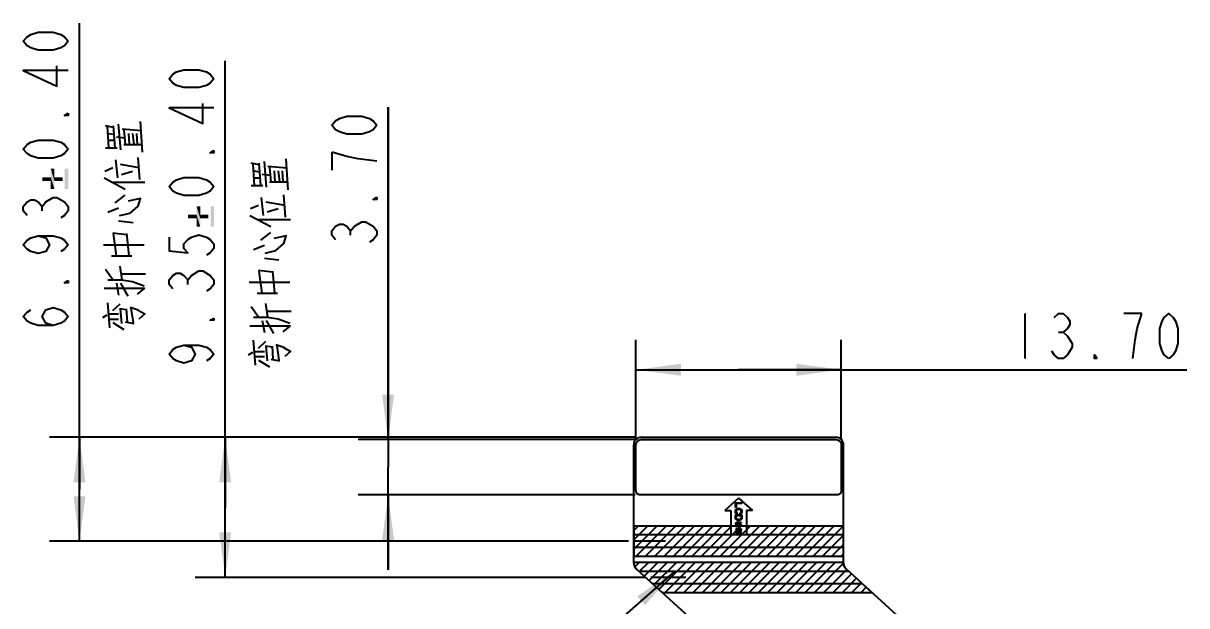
# Model space of a CAD drawing. Header units: millimetres. Extents: x 0 to 420, y 0 to 297.
# Drawn here: x 171.1 to 248.7, y 192.7 to 231.6 of the extents above; entities that cross this region are included whole.
import ezdxf

# ---------------------------------------------------------------- set-up
doc = ezdxf.new("R2010")
doc.units = ezdxf.units.MM
doc.header["$LTSCALE"] = 23.1
doc.layers.get('0').update_dxf_attribs({"linetype": 'CONTINUOUS'})
doc.layers.add('00_COSMETICS', color=7, linetype='CONTINUOUS')
doc.styles.get("Standard").update_dxf_attribs({"font": 'SIMPLEX.SHX', "width": 0.8})
doc.dimstyles.new('DIMSTYLE_5', dxfattribs={"dimtxt": 3, "dimasz": 3, "dimexe": 2, "dimexo": 0.35, "dimgap": 0.75, "dimtad": 1, "dimzin": 0, "dimdsep": 46, "dimtxsty": 'STANDARD', "dimblk": '_FILLED', "dimblk1": '_FILLED', "dimblk2": '_FILLED', "dimcen": 0.09, "dimadec": 3, "dimazin": 0, "dimtp": 0.2, "dimtm": 0.2, "dimtfac": 1, "dimtofl": 0, "dimtmove": 0, "dimatfit": 3, "dimldrblk": '_FILLED', "dimfxl": 1, "dimtolj": 1, "dimtzin": 0, "dimarcsym": 0})
doc.dimstyles.new('DIMSTYLE_6', dxfattribs={"dimtxt": 3, "dimasz": 3, "dimexe": 2, "dimexo": 0.35, "dimgap": 0.75, "dimtad": 1, "dimzin": 0, "dimdsep": 46, "dimtxsty": 'STANDARD', "dimblk": '_FILLED', "dimblk1": '_FILLED', "dimblk2": '_FILLED', "dimcen": 0.09, "dimadec": 3, "dimazin": 0, "dimtp": 0.1, "dimtm": 0.1, "dimtfac": 1, "dimtofl": 0, "dimtmove": 0, "dimatfit": 3, "dimldrblk": '_FILLED', "dimfxl": 1, "dimtolj": 1, "dimtzin": 0, "dimarcsym": 0})
doc.dimstyles.new('DIMSTYLE_8', dxfattribs={"dimtxt": 3, "dimasz": 3, "dimexe": 2, "dimexo": 0.35, "dimgap": 0.75, "dimtad": 1, "dimzin": 0, "dimdsep": 46, "dimtxsty": 'STANDARD', "dimblk": '_FILLED', "dimblk1": '_FILLED', "dimblk2": '_FILLED', "dimcen": 0.09, "dimadec": 3, "dimazin": 0, "dimtol": 1, "dimtp": 0.4, "dimtm": 0.4, "dimtfac": 1, "dimtofl": 0, "dimtmove": 0, "dimatfit": 3, "dimldrblk": '_FILLED', "dimfxl": 1, "dimtolj": 1, "dimtzin": 0, "dimarcsym": 0})
doc.dimstyles.get("Standard").update_dxf_attribs({"dimtxt": 3, "dimasz": 3, "dimexe": 2, "dimexo": 0.35, "dimtad": 1, "dimdec": 3, "dimzin": 0, "dimdsep": 46, "dimtxsty": 'STANDARD', "dimblk": '_FILLED', "dimblk1": '_FILLED', "dimblk2": '_FILLED', "dimcen": 0.09, "dimadec": 3, "dimazin": 0, "dimtol": 1, "dimtp": 0.001, "dimtm": 0.001, "dimtfac": 1, "dimtdec": 3, "dimtofl": 0, "dimtmove": 0, "dimatfit": 3, "dimldrblk": '_FILLED', "dimfxl": 1, "dimtolj": 1, "dimtzin": 0, "dimarcsym": 0})

# ---------------------------------------------------------------- blocks, each defined once
blk = doc.blocks.new('_FILLED')
at = {"color": 0, "linetype": 'BYBLOCK'}
blk.add_solid([(0, 0), (-1, 0.133), (-1, -0.133)], dxfattribs=at)
blk = doc.blocks.new('*D8')
at = {"color": 2}
for p, q in [((211.981, 203.763), (211.981, 210.425)), ((225.681, 203.763), (225.681, 210.425)), ((211.981, 208.425), (218.831, 208.425)), ((225.681, 208.425), (218.831, 208.425)), ((218.831, 208.425), (248.727, 208.425))]:
    blk.add_line(p, q, dxfattribs=at)
at = {"color": 2, "xscale": 3, "yscale": 3, "zscale": 3, "rotation": 180}
blk.add_blockref('_FILLED', (211.981, 208.425), dxfattribs=at)
at = {"color": 2, "xscale": 3, "yscale": 3, "zscale": 3}
blk.add_blockref('_FILLED', (225.681, 208.425), dxfattribs=at)
blk = doc.blocks.new('*D9')
at = {"color": 2}
for p, q in [((195.442, 203.763), (195.442, 225.953)), ((195.442, 225.953), (195.442, 201.913)), ((211.981, 203.763), (193.442, 203.763)), ((195.442, 195.063), (195.442, 201.913)), ((211.931, 200.063), (193.442, 200.063)), ((195.442, 200.063), (195.442, 195.063))]:
    blk.add_line(p, q, dxfattribs=at)
at = {"color": 2, "xscale": 3, "yscale": 3, "zscale": 3}
for p, rotation in [((195.442, 203.763), 270), ((195.442, 200.063), 90)]:
    blk.add_blockref('_FILLED', p, dxfattribs=dict(at, rotation=rotation))
blk = doc.blocks.new('*D17')
at = {"color": 2}
for p, q in [((174.85, 200.447), (174.85, 231.561)), ((211.981, 203.913), (172.85, 203.913)), ((174.85, 203.913), (174.85, 200.447)), ((174.85, 196.98), (174.85, 200.447)), ((211.481, 196.98), (172.85, 196.98))]:
    blk.add_line(p, q, dxfattribs=at)
at = {"color": 2, "xscale": 3, "yscale": 3, "zscale": 3}
for p, rotation in [((174.85, 203.913), 90), ((174.85, 196.98), 270)]:
    blk.add_blockref('_FILLED', p, dxfattribs=dict(at, rotation=rotation))
blk = doc.blocks.new('*D18')
at = {"color": 2}
for p, q in [((184.574, 199.238), (184.574, 229.06)), ((211.981, 203.913), (182.574, 203.913)), ((184.574, 203.913), (184.574, 199.238)), ((184.574, 194.563), (184.574, 199.238)), ((212.631, 194.563), (182.574, 194.563))]:
    blk.add_line(p, q, dxfattribs=at)
at = {"color": 2, "xscale": 3, "yscale": 3, "zscale": 3}
for p, rotation in [((184.574, 203.913), 90), ((184.574, 194.563), 270)]:
    blk.add_blockref('_FILLED', p, dxfattribs=dict(at, rotation=rotation))

msp = doc.modelspace()

# ---------------------------------------------------------------- linework, layer by layer
at = {"color": 2}
for p, q in [((177.1246, 224.6047), (176.5924, 224.719)), ((176.6891, 224.6619), (176.7859, 223.2333)), ((177.2214, 223.2333), (177.1246, 224.719)), ((177.6085, 223.119), (177.4633, 224.8333)), ((178.9633, 224.3762), (177.7052, 224.4904)), ((177.802, 224.4333), (177.8988, 223.4619)), ((179.0601, 222.9476), (178.9149, 225.0047)), ((176.7859, 224.2047), (177.1246, 224.1476)), ((176.7859, 223.7476), (177.1246, 223.7476)), ((177.3181, 223.9762), (177.8988, 223.919)), ((178.1891, 223.4619), (178.1407, 224.2047)), ((178.3827, 224.2047), (178.4794, 223.4619)), ((178.7214, 223.4619), (178.673, 224.2047)), ((176.5924, 223.2333), (177.3665, 223.2333)), ((177.802, 223.4619), (179.0601, 223.4619)), ((191.6923, 222.9533), (191.6923, 221.7532)), ((177.4149, 221.2333), (177.2698, 222.4333)), ((177.5601, 222.1476), (178.8182, 221.919)), ((178.8665, 221.119), (178.7698, 222.6047)), ((186.848, 222.1041), (186.3157, 222.2184)), ((186.4125, 222.1612), (186.5093, 220.7326)), ((186.9447, 220.7326), (186.848, 222.2184)), ((187.3318, 220.6184), (187.1867, 222.3326)), ((188.7835, 220.4469), (188.6383, 222.5041)), ((176.544, 221.6904), (177.0762, 221.919)), ((177.6569, 221.4619), (178.3827, 221.6904)), ((186.5093, 221.7041), (186.848, 221.6469)), ((186.5093, 221.2469), (186.848, 221.2469)), ((187.0415, 221.4755), (187.6222, 221.4183)), ((188.6867, 221.8755), (187.4286, 221.9898)), ((187.5254, 221.9326), (187.6222, 220.9612)), ((187.9125, 220.9612), (187.8641, 221.7041)), ((188.106, 221.7041), (188.2028, 220.9612)), ((188.4448, 220.9612), (188.3964, 221.7041)), ((176.4956, 221.2333), (177.8988, 220.4904)), ((177.0762, 220.9476), (179.2053, 220.9476)), ((186.3157, 220.7326), (187.0899, 220.7326)), ((187.5254, 220.9612), (188.7835, 220.9612)), ((177.2214, 219.5762), (177.8988, 220.0904)), ((187.1383, 218.7326), (186.9931, 219.9326)), ((188.5899, 218.6184), (188.4931, 220.1041)), ((172.3504, 219.0262), (172.3504, 219.3262)), ((176.7375, 218.9476), (177.4633, 219.2333)), ((186.2673, 219.1898), (186.7996, 219.4183)), ((187.2835, 219.6469), (188.5415, 219.4183)), ((187.3802, 218.9612), (188.106, 219.1898)), ((177.4633, 218.3762), (178.4311, 218.2619)), ((186.2189, 218.7326), (187.6222, 217.9898)), ((186.7996, 218.4469), (188.9286, 218.4469)), ((177.0762, 217.5762), (177.9956, 217.4619)), ((177.3181, 216.0333), (177.1246, 217.519)), ((177.9956, 217.519), (178.1407, 216.0333)), ((186.9447, 217.0755), (187.6222, 217.5898)), ((192.9423, 217.4033), (192.9423, 217.7033)), ((176.4472, 216.7761), (179.1569, 216.7761)), ((186.4609, 216.4469), (187.1867, 216.7326)), ((176.9794, 216.0333), (178.3343, 216.0333)), ((187.1867, 215.8755), (188.1544, 215.7612)), ((177.0762, 214.4333), (176.5924, 215.119)), ((177.7052, 214.4333), (177.5601, 215.3476)), ((186.7996, 215.0755), (187.7189, 214.9612)), ((177.6569, 214.8333), (179.2536, 214.8333)), ((182.0738, 214.1255), (182.0738, 214.4255)), ((186.1705, 214.2755), (188.8802, 214.2755)), ((187.0415, 213.5326), (186.848, 215.0183)), ((187.7189, 215.0183), (187.8641, 213.5326)), ((176.4956, 213.8619), (179.2053, 213.8619)), ((177.3181, 214.2047), (177.4633, 213.4047)), ((178.0923, 213.3476), (177.6085, 214.2047)), ((178.7214, 213.4619), (179.2053, 213.8619)), ((186.7028, 213.5326), (188.0577, 213.5326)), ((176.8827, 211.2333), (176.7375, 212.8905)), ((177.0762, 212.3762), (177.5601, 212.8333)), ((187.4286, 211.9326), (187.2835, 212.8469)), ((176.3988, 211.919), (176.6891, 212.0904)), ((176.8343, 212.1476), (177.4633, 212.1476)), ((177.9956, 212.4333), (177.5117, 212.4905)), ((177.5601, 212.4905), (177.6569, 211.519)), ((178.044, 211.6333), (177.9956, 212.4905)), ((178.2375, 212.6047), (178.7698, 212.4333)), ((178.2859, 212.5476), (178.4311, 211.5762)), ((186.7996, 211.9326), (186.3157, 212.6183)), ((187.3802, 212.3326), (188.977, 212.3326)), ((237.9268, 212.1749), (237.9268, 209.1748)), ((245.7268, 212.1749), (244.5268, 212.1749)), ((176.8343, 211.8047), (177.4633, 211.8047)), ((177.0762, 211.5762), (177.802, 211.119)), ((177.8988, 211.6333), (178.4794, 211.519)), ((186.2189, 211.3612), (188.9286, 211.3612)), ((187.0415, 211.7041), (187.1867, 210.9041)), ((187.8157, 210.8469), (187.3318, 211.7041)), ((188.4448, 210.9612), (188.9286, 211.3612)), ((186.606, 208.7327), (186.4609, 210.3898)), ((240.1768, 210.9249), (240.4768, 210.9249)), ((186.5576, 209.6469), (187.1867, 209.6469)), ((186.7996, 209.8755), (187.2835, 210.3326)), ((187.7189, 209.9326), (187.2351, 209.9898)), ((187.2835, 209.9898), (187.3802, 209.0183)), ((187.7673, 209.1326), (187.7189, 209.9898)), ((187.9609, 210.1041), (188.4931, 209.9326)), ((188.0093, 210.0469), (188.1544, 209.0755)), ((186.1222, 209.4184), (186.4125, 209.5898)), ((186.5576, 209.3041), (187.1867, 209.3041)), ((186.7996, 209.0755), (187.5254, 208.6183)), ((187.6222, 209.1326), (188.2028, 209.0183)), ((218.8314, 199.842), (217.9018, 199.0355)), ((218.6199, 199.2204), (218.6199, 199.5376)), ((218.6199, 199.5376), (219.0429, 199.5376)), ((218.8314, 199.842), (219.761, 199.0355)), ((219.0429, 199.5376), (219.0429, 199.4847)), ((217.9018, 199.0355), (218.3025, 199.0355)), ((218.3025, 199.0355), (218.3025, 197.4313)), ((218.6739, 199.2204), (218.6199, 199.2204)), ((218.6199, 199.0089), (218.6289, 199.0529)), ((218.6199, 198.9295), (218.6199, 199.0089)), ((218.6289, 198.8855), (218.6199, 198.9295)), ((218.6199, 198.5242), (218.6199, 198.7357)), ((218.6199, 198.7357), (219.0429, 198.7357)), ((218.6289, 199.0529), (218.6469, 199.0882)), ((218.6469, 198.8502), (218.6289, 198.8855)), ((218.6469, 199.0882), (218.6829, 199.1234)), ((218.6829, 198.815), (218.6469, 198.8502)), ((218.6739, 199.4847), (218.6739, 199.2204)), ((219.0429, 199.4847), (218.6739, 199.4847)), ((218.6829, 199.0441), (218.6739, 199.0089)), ((218.6739, 199.0089), (218.6739, 198.9295)), ((218.6739, 198.9295), (218.6829, 198.8943)), ((218.6829, 199.1234), (218.7189, 199.141)), ((218.7009, 199.0705), (218.6829, 199.0441)), ((218.6829, 198.8943), (218.7009, 198.8679)), ((218.7279, 198.8062), (218.6829, 198.815)), ((218.7279, 199.0882), (218.7009, 199.0705)), ((218.7009, 198.8679), (218.7279, 198.859)), ((218.7189, 199.141), (218.7639, 199.1499)), ((218.7639, 199.097), (218.7279, 199.0882)), ((218.7279, 198.859), (218.7279, 198.8062)), ((218.7639, 199.1499), (218.8989, 199.1499)), ((218.8989, 199.097), (218.7639, 199.097)), ((218.8989, 199.1499), (218.9439, 199.141)), ((218.9349, 199.0882), (218.8989, 199.097)), ((218.9619, 199.0705), (218.9349, 199.0882)), ((218.9349, 198.859), (218.9619, 198.8679)), ((218.9349, 198.8062), (218.9349, 198.859)), ((218.9799, 198.815), (218.9349, 198.8062)), ((218.9439, 199.141), (218.9799, 199.1234)), ((218.9799, 199.0441), (218.9619, 199.0705)), ((218.9619, 198.8679), (218.9799, 198.8943)), ((218.9799, 199.1234), (219.0159, 199.0882)), ((218.9889, 199.0089), (218.9799, 199.0441)), ((218.9799, 198.8943), (218.9889, 198.9295)), ((219.0159, 198.8502), (218.9799, 198.815)), ((218.9889, 198.9295), (218.9889, 199.0089)), ((219.0159, 199.0882), (219.0339, 199.0529)), ((219.0339, 198.8855), (219.0159, 198.8502)), ((219.0339, 199.0529), (219.0429, 199.0089)), ((219.0429, 198.9295), (219.0339, 198.8855)), ((219.0429, 199.0089), (219.0429, 198.9295)), ((219.0429, 198.7357), (219.0429, 198.5242)), ((219.3603, 199.0355), (219.3603, 197.4313)), ((219.761, 199.0355), (219.3603, 199.0355)), ((218.6289, 198.4801), (218.6199, 198.5242)), ((218.6469, 198.4449), (218.6289, 198.4801)), ((218.6333, 198.2254), (218.6401, 198.2321)), ((218.6468, 198.1985), (218.6333, 198.2254)), ((218.6401, 198.2321), (218.8213, 198.2321)), ((218.8415, 198.1985), (218.6468, 198.1985)), ((218.6468, 198.1851), (218.6535, 198.1918)), ((218.6669, 198.165), (218.6468, 198.1851)), ((218.6468, 198.165), (218.6468, 198.1717)), ((218.6468, 198.1717), (218.6535, 198.165)), ((218.6535, 198.1314), (218.6468, 198.165)), ((218.6468, 197.9635), (218.7072, 198.0307)), ((218.6602, 197.9568), (218.6468, 197.9635)), ((218.6829, 198.4096), (218.6469, 198.4449)), ((218.6535, 198.1918), (218.6602, 198.1918)), ((218.6535, 198.165), (218.6803, 198.118)), ((218.6669, 198.0844), (218.6535, 198.1314)), ((218.6602, 198.1918), (218.7072, 198.1582)), ((218.6736, 197.9434), (218.6602, 197.9568)), ((218.7072, 198.1314), (218.6669, 198.165)), ((218.7072, 198.0307), (218.6669, 198.0844)), ((218.6739, 198.5242), (218.6739, 198.6828)), ((218.6739, 198.6828), (218.9889, 198.6828)), ((218.6829, 198.4889), (218.6739, 198.5242)), ((218.6803, 198.118), (218.7005, 198.0844)), ((218.7009, 198.4625), (218.6829, 198.4889)), ((218.7189, 198.392), (218.6829, 198.4096)), ((218.7005, 197.9635), (218.6871, 197.93)), ((218.7005, 198.0844), (218.7341, 198.0575)), ((218.7139, 197.9904), (218.7005, 197.9635)), ((218.7279, 198.4449), (218.7009, 198.4625)), ((218.7072, 198.1582), (218.7475, 198.1381)), ((218.7743, 198.1045), (218.7072, 198.1314)), ((218.7341, 198.0172), (218.7139, 197.9904)), ((218.7639, 198.3832), (218.7189, 198.392)), ((218.7639, 198.436), (218.7279, 198.4449)), ((218.7341, 198.2925), (218.7341, 198.2992)), ((218.7341, 198.2992), (218.7945, 198.2657)), ((218.7811, 198.2522), (218.7341, 198.2925)), ((218.7341, 198.0575), (218.7676, 198.071)), ((218.7676, 197.9971), (218.7341, 198.0172)), ((218.7475, 198.1381), (218.8012, 198.1314)), ((218.7609, 198.0374), (218.7878, 198.0508)), ((218.7878, 198.024), (218.7609, 198.0374)), ((218.8989, 198.436), (218.7639, 198.436)), ((218.8989, 198.3832), (218.7639, 198.3832)), ((218.7676, 198.071), (218.8012, 198.0777)), ((218.8012, 197.9837), (218.7676, 197.9971)), ((218.8616, 198.0978), (218.7743, 198.1045)), ((218.8213, 198.2321), (218.7811, 198.2522)), ((218.7878, 198.165), (218.8012, 198.1717)), ((218.7878, 198.1582), (218.7878, 198.165)), ((218.7945, 198.1448), (218.7878, 198.1582)), ((218.7878, 198.0508), (218.8348, 198.071)), ((218.8146, 198.0172), (218.7878, 198.024)), ((218.7945, 198.2657), (218.8482, 198.2455)), ((218.8079, 198.1381), (218.7945, 198.1448)), ((218.8012, 198.1717), (218.8213, 198.1784)), ((218.8012, 198.1314), (218.9825, 198.1314)), ((218.8012, 198.0777), (218.8616, 198.0844)), ((218.8549, 197.9702), (218.8012, 197.9837)), ((218.8348, 198.1515), (218.8079, 198.1381)), ((218.8616, 198.0105), (218.8146, 198.0172)), ((218.8213, 198.1784), (218.8415, 198.1985)), ((218.8482, 198.1717), (218.8348, 198.1515)), ((218.8348, 198.071), (218.8616, 198.071)), ((218.8482, 198.2455), (218.9019, 198.2321)), ((218.8549, 198.1985), (218.8482, 198.1717)), ((218.9019, 198.1985), (218.8549, 198.1985)), ((218.8683, 197.9568), (218.8549, 197.9702)), ((218.8616, 198.0844), (218.8616, 198.0978)), ((218.8616, 198.071), (218.8616, 198.0105)), ((218.9019, 197.9837), (218.8683, 197.9568)), ((218.8818, 198.0978), (218.8818, 198.0038)), ((218.9489, 198.0978), (218.8818, 198.0978)), ((218.8818, 198.0038), (218.9019, 197.9904)), ((218.9349, 198.4449), (218.8989, 198.436)), ((218.9439, 198.392), (218.8989, 198.3832)), ((218.9019, 198.2925), (218.9153, 198.2992)), ((218.9019, 198.2321), (218.9019, 198.2925)), ((218.9019, 198.1381), (218.9019, 198.1985)), ((218.9086, 198.1381), (218.9019, 198.1381)), ((218.9019, 197.9904), (218.9019, 197.9837)), ((218.9355, 198.1582), (218.9086, 198.1381)), ((218.9153, 198.2992), (218.9153, 198.2321)), ((218.9153, 198.2321), (219.0161, 198.2321)), ((218.9153, 198.1985), (218.9153, 198.1784)), ((218.9758, 198.1985), (218.9153, 198.1985)), ((218.9153, 198.1784), (218.9355, 198.165)), ((218.9619, 198.4625), (218.9349, 198.4449)), ((218.9355, 198.165), (218.9355, 198.1582)), ((218.9799, 198.4096), (218.9439, 198.392)), ((218.9691, 197.9501), (218.9489, 198.0978)), ((218.9799, 198.4889), (218.9619, 198.4625)), ((218.9825, 198.1314), (218.9623, 198.0978)), ((218.9623, 198.0978), (219.0026, 197.977)), ((218.9758, 197.9501), (218.9691, 197.9501)), ((218.9959, 198.1851), (218.9758, 198.1985)), ((219.0026, 197.9702), (218.9758, 197.9501)), ((218.9889, 198.5242), (218.9799, 198.4889)), ((219.0159, 198.4449), (218.9799, 198.4096)), ((218.9889, 198.6828), (218.9889, 198.5242)), ((219.0161, 198.2321), (218.9959, 198.1851)), ((219.0026, 197.977), (219.0026, 197.9702)), ((219.0339, 198.4801), (219.0159, 198.4449)), ((219.0429, 198.5242), (219.0339, 198.4801)), ((218.3025, 197.4313), (219.3603, 197.4313)), ((218.6401, 197.8158), (218.6468, 197.8225)), ((218.6401, 197.8158), (218.6803, 197.7621)), ((218.6401, 197.5607), (218.6401, 197.5741)), ((218.6401, 197.5741), (218.6535, 197.5741)), ((218.6535, 197.5338), (218.6401, 197.5607)), ((218.6468, 197.8225), (218.8616, 197.8225)), ((218.6468, 197.7822), (218.6535, 197.789)), ((218.6803, 197.7352), (218.6468, 197.7822)), ((218.6535, 197.789), (218.8683, 197.789)), ((218.6535, 197.648), (218.6602, 197.6547)), ((218.6535, 197.6412), (218.6535, 197.648)), ((218.6736, 197.6278), (218.6535, 197.6412)), ((218.6535, 197.5741), (218.6602, 197.5808)), ((218.6602, 197.5271), (218.6535, 197.5338)), ((218.6602, 197.6547), (218.7005, 197.6681)), ((218.6602, 197.5808), (218.6736, 197.601)), ((218.6736, 197.5204), (218.6602, 197.5271)), ((218.6803, 197.93), (218.6736, 197.9434)), ((218.6938, 197.6278), (218.6736, 197.6278)), ((218.6736, 197.601), (218.6803, 197.6077)), ((218.9691, 197.5204), (218.6736, 197.5204)), ((218.6871, 197.93), (218.6803, 197.93)), ((218.6803, 197.7621), (218.7072, 197.742)), ((218.7005, 197.7151), (218.6803, 197.7352)), ((218.6803, 197.6077), (218.6803, 197.554)), ((218.6803, 197.554), (219.0093, 197.554)), ((218.7072, 197.6345), (218.6938, 197.6278)), ((218.7273, 197.7017), (218.7005, 197.7151)), ((218.7005, 197.6681), (218.7139, 197.6815)), ((218.7072, 197.742), (218.7408, 197.7218)), ((218.7139, 197.6412), (218.7072, 197.6345)), ((218.7139, 197.6815), (218.7273, 197.7017)), ((218.7408, 197.695), (218.7139, 197.6412)), ((218.7341, 197.7554), (218.7408, 197.7621)), ((218.7475, 197.7352), (218.7341, 197.7554)), ((218.7408, 197.5808), (218.7341, 197.6077)), ((218.7341, 197.6077), (218.9623, 197.6077)), ((218.7408, 197.7621), (218.9959, 197.7621)), ((218.7408, 197.7218), (218.7878, 197.7151)), ((218.7811, 197.6882), (218.7408, 197.695)), ((218.9221, 197.5808), (218.7408, 197.5808)), ((218.9556, 197.7352), (218.7475, 197.7352)), ((218.7609, 197.6345), (218.7475, 197.6614)), ((218.7475, 197.6614), (218.9556, 197.6614)), ((218.9556, 197.6345), (218.7609, 197.6345)), ((218.8952, 197.6882), (218.7811, 197.6882)), ((218.7878, 197.7151), (218.9355, 197.7151)), ((218.8079, 197.8628), (218.8146, 197.8695)), ((218.8616, 197.8225), (218.8079, 197.8628)), ((218.8146, 197.8695), (218.8683, 197.8427)), ((218.8683, 197.8427), (218.9288, 197.8225)), ((218.8818, 197.7822), (218.8683, 197.789)), ((218.8885, 197.7822), (218.8818, 197.7822)), ((218.9019, 197.8024), (218.8885, 197.7822)), ((218.9086, 197.6748), (218.8952, 197.6882)), ((218.9758, 197.7688), (218.9019, 197.8024)), ((218.9153, 197.6748), (218.9086, 197.6748)), ((218.9355, 197.7151), (218.9153, 197.6748)), ((218.9355, 197.5741), (218.9221, 197.5808)), ((218.9288, 197.8225), (218.9825, 197.8024)), ((218.9422, 197.5741), (218.9355, 197.5741)), ((218.9623, 197.6077), (218.9422, 197.5741)), ((218.9556, 197.6614), (218.9556, 197.7352)), ((218.9623, 197.6278), (218.9556, 197.6345)), ((218.9691, 197.6278), (218.9623, 197.6278)), ((218.9892, 197.6614), (218.9691, 197.6278)), ((218.9825, 197.5137), (218.9691, 197.5204)), ((218.9892, 197.7621), (218.9758, 197.7688)), ((218.9892, 197.7621), (218.9758, 197.7352)), ((218.9758, 197.7352), (218.9758, 197.6681)), ((218.9758, 197.6681), (218.9959, 197.6614)), ((218.9825, 197.8024), (219.0228, 197.7957)), ((218.9892, 197.5137), (218.9825, 197.5137)), ((218.9959, 197.6614), (218.9892, 197.6614)), ((219.0093, 197.554), (218.9892, 197.5137)), ((219.0228, 197.7957), (218.9959, 197.7621)), ((213.9465, 196.9802), (211.8314, 196.9802)), ((215.3027, 194.5628), (212.9815, 194.5628))]:
    msp.add_line(p, q, dxfattribs=at)
at = {"color": 7}
for p, q in [((211.8314, 195.5098), (211.8314, 203.4129)), ((212.3314, 203.9129), (225.3314, 203.9129)), ((225.8314, 195.5098), (225.8314, 203.4129)), ((211.9947, 195.1401), (217.6681, 189.9735)), ((225.9947, 195.1401), (231.6681, 189.9735))]:
    msp.add_line(p, q, dxfattribs=at)
at = {"color": 9}
for p, q in [((225.8314, 197.4009), (211.8314, 197.4009)), ((225.8314, 196.5595), (211.8314, 196.5595)), ((212.1668, 194.9835), (226.1668, 194.9835)), ((213.0907, 194.1421), (227.0907, 194.1421))]:
    msp.add_line(p, q, dxfattribs=at)
at = {"color": 2}
for points in [[(174.1004, 230.3608), (173.8504, 230.0608), (173.6004, 229.9108), (173.1004, 229.7608), (172.1004, 229.7608), (171.6004, 229.9108), (171.3504, 230.0608), (171.1004, 230.3608), (171.3504, 230.6608), (171.6004, 230.8108), (172.1004, 230.9608), (173.1004, 230.9608), (173.6004, 230.8108), (173.8504, 230.6608), (174.1004, 230.3608)], [(174.1004, 228.4108), (171.1004, 228.4108), (173.3504, 227.3608), (173.3504, 228.7108)], [(183.8238, 227.8601), (183.5738, 227.5601), (183.3238, 227.4101), (182.8238, 227.2601), (181.8238, 227.2601), (181.3238, 227.4101), (181.0738, 227.5601), (180.8238, 227.8601), (181.0738, 228.1601), (181.3238, 228.3101), (181.8238, 228.4601), (182.8238, 228.4601), (183.3238, 228.3101), (183.5738, 228.1601), (183.8238, 227.8601)], [(183.8238, 225.9101), (180.8238, 225.9101), (183.0738, 224.8601), (183.0738, 226.2101)], [(174.1004, 225.5608), (174.1004, 225.4108), (173.8504, 225.4108), (174.1004, 225.5608)], [(194.6923, 224.7533), (194.4423, 224.4532), (194.1923, 224.3032), (193.6923, 224.1532), (192.6923, 224.1532), (192.1923, 224.3032), (191.9423, 224.4532), (191.6923, 224.7533), (191.9423, 225.0533), (192.1923, 225.2032), (192.6923, 225.3532), (193.6923, 225.3532), (194.1923, 225.2032), (194.4423, 225.0533), (194.6923, 224.7533)], [(174.1004, 223.1608), (173.8504, 222.8608), (173.6004, 222.7108), (173.1004, 222.5608), (172.1004, 222.5608), (171.6004, 222.7108), (171.3504, 222.8608), (171.1004, 223.1608), (171.3504, 223.4608), (171.6004, 223.6108), (172.1004, 223.7608), (173.1004, 223.7608), (173.6004, 223.6108), (173.8504, 223.4608), (174.1004, 223.1608)], [(183.8238, 223.0601), (183.8238, 222.9101), (183.5738, 222.9101), (183.8238, 223.0601)], [(194.6923, 222.3532), (193.4423, 222.5032), (192.6923, 222.6533), (191.6923, 222.9533)], [(183.8238, 220.6601), (183.5738, 220.3601), (183.3238, 220.2101), (182.8238, 220.0601), (181.8238, 220.0601), (181.3238, 220.2101), (181.0738, 220.3601), (180.8238, 220.6601), (181.0738, 220.9601), (181.3238, 221.1101), (181.8238, 221.2601), (182.8238, 221.2601), (183.3238, 221.1101), (183.5738, 220.9601), (183.8238, 220.6601)], [(171.3504, 218.7262), (171.1004, 219.0262), (171.1004, 219.3262), (171.3504, 219.6262), (171.6004, 219.7762), (171.8504, 219.7762), (172.1004, 219.6262), (172.3504, 219.3262), (172.6004, 219.6262)], [(172.6004, 219.6262), (173.1004, 219.9261), (173.3504, 219.9261)], [(173.3504, 219.9261), (173.8504, 219.6262), (174.1004, 219.3262), (174.1004, 219.0262), (173.8504, 218.7262), (173.6004, 218.5762)], [(177.5117, 218.719), (178.2375, 218.8905), (178.7698, 219.3476), (178.9149, 219.8619), (178.0923, 219.6904)], [(194.6923, 219.9532), (194.6923, 219.8033), (194.4423, 219.8033), (194.6923, 219.9532)], [(191.9423, 217.1032), (191.6923, 217.4033), (191.6923, 217.7033), (191.9423, 218.0032), (192.1923, 218.1532), (192.4423, 218.1532), (192.6923, 218.0032), (192.9423, 217.7033), (193.1923, 218.0032)], [(193.1923, 218.0032), (193.6923, 218.3032), (193.9423, 218.3032)], [(193.9423, 218.3032), (194.4423, 218.0032), (194.6923, 217.7033), (194.6923, 217.4033), (194.4423, 217.1032), (194.1923, 216.9532)], [(172.1004, 217.3762), (172.6004, 217.2262), (172.8504, 216.7761), (172.6004, 216.3262), (172.1004, 216.1762), (171.6004, 216.3262), (171.3504, 216.4762), (171.1004, 216.7761), (171.3504, 217.0762), (171.6004, 217.2262), (172.1004, 217.3762), (173.1004, 217.3762), (173.6004, 217.2262), (173.8504, 217.0762), (174.1004, 216.7761), (173.8504, 216.4762), (173.6004, 216.3262)], [(180.8238, 217.2755), (180.8238, 216.3755), (182.0738, 216.2255), (181.8238, 216.5255), (181.8238, 216.8255), (182.0738, 217.1255), (182.3238, 217.2755), (182.8238, 217.4255), (183.3238, 217.2755), (183.5738, 217.1255), (183.8238, 216.8255), (183.8238, 216.5255), (183.5738, 216.2255), (183.3238, 216.0755)], [(187.2351, 216.2184), (187.9609, 216.3898), (188.4931, 216.8469), (188.6383, 217.3612), (187.8157, 217.1898)], [(181.0738, 213.8255), (180.8238, 214.1255), (180.8238, 214.4255), (181.0738, 214.7255), (181.3238, 214.8755), (181.5738, 214.8755), (181.8238, 214.7255), (182.0738, 214.4255), (182.3238, 214.7255), (182.8238, 215.0255)], [(182.8238, 215.0255), (183.0738, 215.0255), (183.3238, 214.8755), (183.5738, 214.7255), (183.8238, 214.4255), (183.8238, 214.1255), (183.5738, 213.8255), (183.3238, 213.6755)], [(174.1004, 214.3762), (174.1004, 214.2262), (173.8504, 214.2262), (174.1004, 214.3762)], [(176.7375, 214.4333), (177.6569, 214.4333), (178.3827, 214.319), (179.1569, 214.0333)], [(173.1004, 211.3762), (172.6004, 211.5261), (172.3504, 211.9762), (172.6004, 212.4262), (173.1004, 212.5761), (173.6004, 212.4262), (173.8504, 212.2762), (174.1004, 211.9762), (173.8504, 211.6762), (173.6004, 211.5261), (173.1004, 211.3762), (172.1004, 211.3762), (171.6004, 211.5261), (171.3504, 211.6762), (171.1004, 211.9762), (171.3504, 212.2762), (171.6004, 212.4262)], [(178.7214, 212.4333), (179.2053, 212.1476), (178.8182, 211.8047)], [(186.4609, 211.9326), (187.3802, 211.9326), (188.106, 211.8184), (188.8802, 211.5326)], [(239.8768, 211.9248), (240.1768, 212.1749), (240.4768, 212.1749), (240.7768, 211.9248), (240.9268, 211.6749), (240.9268, 211.4249), (240.7768, 211.1748), (240.4768, 210.9249), (240.7768, 210.6748), (241.0768, 210.1749)], [(245.1268, 209.1748), (245.2768, 210.4249), (245.4268, 211.1748), (245.7268, 212.1749)], [(247.5268, 209.1748), (247.2268, 209.4249), (247.0768, 209.6749), (246.9268, 210.1749), (246.9268, 211.1748), (247.0768, 211.6749), (247.2268, 211.9248), (247.5268, 212.1749), (247.8268, 211.9248), (247.9768, 211.6749), (248.1268, 211.1748), (248.1268, 210.1749), (247.9768, 209.6749), (247.8268, 209.4249), (247.5268, 209.1748)], [(183.8238, 211.8755), (183.8238, 211.7255), (183.5738, 211.7255), (183.8238, 211.8755)], [(181.8238, 210.0755), (182.3238, 209.9255), (182.5738, 209.4755), (182.3238, 209.0255), (181.8238, 208.8755), (181.3238, 209.0255), (181.0738, 209.1755), (180.8238, 209.4755), (181.0738, 209.7755), (181.3238, 209.9255), (181.8238, 210.0755), (182.8238, 210.0755), (183.3238, 209.9255), (183.5738, 209.7755), (183.8238, 209.4755), (183.5738, 209.1755), (183.3238, 209.0255)], [(188.4448, 209.9326), (188.9286, 209.6469), (188.5415, 209.3041)], [(240.7768, 209.4249), (240.4768, 209.1748), (240.1768, 209.1748), (239.8768, 209.4249), (239.7268, 209.6749)], [(241.0768, 210.1749), (241.0768, 209.9248), (240.7768, 209.4249)], [(242.7268, 209.1748), (242.5768, 209.1748), (242.5768, 209.4249), (242.7268, 209.1748)]]:
    msp.add_lwpolyline(points, dxfattribs=at)
at = {"color": 7}
for centre, start, end in [((212.3314, 203.4129), 90, 180), ((225.3314, 203.4129), 0, 90), ((212.3314, 195.5098), 180, 227.675903), ((226.3314, 195.5098), 180, 227.675903)]:
    msp.add_arc(centre, 0.5, start, end, dxfattribs=at)
at = {"color": 2}
for points in [[(172.3683, 221.2805), (172.9354, 221.0353), (172.3683, 221.0353)], [(172.9354, 221.0353), (172.3683, 221.2805), (172.9354, 221.2805)], [(172.9354, 221.2805), (172.9354, 221.8477), (173.1807, 220.4835)], [(173.1807, 221.0353), (173.1807, 220.4835), (172.9354, 221.8477)], [(173.1807, 221.2805), (173.1807, 221.0353), (172.9354, 221.8477)], [(173.1807, 221.2805), (172.9354, 221.8477), (173.1807, 221.8477)], [(172.9354, 221.0353), (172.9354, 221.2805), (173.1807, 220.4835)], [(173.1807, 221.2805), (173.7325, 221.0353), (173.1807, 221.0353)], [(173.7325, 221.0353), (173.1807, 221.2805), (173.7325, 221.2805)], [(173.8705, 221.8477), (174.1004, 220.4835), (173.8705, 220.4835)], [(174.1004, 220.4835), (173.8705, 221.8477), (174.1004, 221.8477)], [(172.9354, 221.0353), (173.1807, 220.4835), (172.9354, 220.4835)], [(182.6588, 218.7799), (182.6588, 219.347), (182.9041, 217.9828)], [(182.9041, 218.5346), (182.9041, 217.9828), (182.6588, 219.347)], [(182.9041, 218.7799), (182.9041, 218.5346), (182.6588, 219.347)], [(182.9041, 218.7799), (182.6588, 219.347), (182.9041, 219.347)], [(183.5939, 219.347), (183.8238, 217.9828), (183.5939, 217.9828)], [(183.8238, 217.9828), (183.5939, 219.347), (183.8238, 219.347)], [(182.0917, 218.7799), (182.6588, 218.5346), (182.0917, 218.5346)], [(182.6588, 218.5346), (182.0917, 218.7799), (182.6588, 218.7799)], [(182.6588, 218.5346), (182.6588, 218.7799), (182.9041, 217.9828)], [(182.6588, 218.5346), (182.9041, 217.9828), (182.6588, 217.9828)], [(182.9041, 218.7799), (183.4559, 218.5346), (182.9041, 218.5346)], [(183.4559, 218.5346), (182.9041, 218.7799), (183.4559, 218.7799)]]:
    msp.add_solid(points, dxfattribs=at)
at = {"layer": '00_COSMETICS', "color": 6}
for p, q in [((211.9814, 200.3629), (211.9814, 203.4129)), ((212.3314, 203.7629), (225.3314, 203.7629)), ((225.6814, 203.4129), (225.6814, 200.3629)), ((225.3814, 200.0629), (212.2814, 200.0629))]:
    msp.add_line(p, q, dxfattribs=at)
at = {"layer": '00_COSMETICS', "color": 2}
for p, q in [((211.8314, 197.6884), (212.1232, 197.9802)), ((211.8314, 197.0662), (212.7454, 197.9802)), ((211.8314, 196.4439), (213.3677, 197.9802)), ((211.9899, 195.9802), (213.9899, 197.9802)), ((212.6122, 195.9802), (214.6122, 197.9802)), ((213.2345, 195.9802), (215.2345, 197.9802)), ((213.8567, 195.9802), (215.8567, 197.9802)), ((214.479, 195.9802), (216.479, 197.9802)), ((215.1012, 195.9802), (217.1012, 197.9802)), ((215.7235, 195.9802), (217.7235, 197.9802)), ((216.3457, 195.9802), (218.3457, 197.9802)), ((216.968, 195.9802), (218.968, 197.9802)), ((217.5902, 195.9802), (219.5902, 197.9802)), ((218.2125, 195.9802), (220.2125, 197.9802)), ((218.8347, 195.9802), (220.8347, 197.9802)), ((219.457, 195.9802), (221.457, 197.9802)), ((220.0792, 195.9802), (222.0792, 197.9802)), ((220.7015, 195.9802), (222.7015, 197.9802)), ((221.3238, 195.9802), (223.3238, 197.9802)), ((221.946, 195.9802), (223.946, 197.9802)), ((222.5683, 195.9802), (224.5683, 197.9802)), ((223.1905, 195.9802), (225.1905, 197.9802)), ((223.8128, 195.9802), (225.8128, 197.9802)), ((224.435, 195.9802), (225.8314, 197.3766)), ((225.0573, 195.9802), (225.8314, 196.7543)), ((225.6795, 195.9802), (225.8314, 196.1321)), ((211.8962, 195.2642), (212.1948, 195.5628)), ((212.2039, 194.9497), (212.8171, 195.5628)), ((212.5296, 194.6531), (213.4393, 195.5628)), ((212.8552, 194.3565), (214.0616, 195.5628)), ((213.1809, 194.0599), (214.6838, 195.5628)), ((213.5066, 193.7633), (215.3061, 195.5628)), ((213.9283, 193.5628), (215.9283, 195.5628)), ((214.5506, 193.5628), (216.5506, 195.5628)), ((215.1728, 193.5628), (217.1728, 195.5628)), ((215.7951, 193.5628), (217.7951, 195.5628)), ((216.4173, 193.5628), (218.4173, 195.5628)), ((217.0396, 193.5628), (219.0396, 195.5628)), ((217.6618, 193.5628), (219.6618, 195.5628)), ((218.2841, 193.5628), (220.2841, 195.5628)), ((218.9064, 193.5628), (220.9064, 195.5628)), ((219.5286, 193.5628), (221.5286, 195.5628)), ((220.1509, 193.5628), (222.1509, 195.5628)), ((220.7731, 193.5628), (222.7731, 195.5628)), ((221.3954, 193.5628), (223.3954, 195.5628)), ((222.0176, 193.5628), (224.0176, 195.5628)), ((222.6399, 193.5628), (224.6399, 195.5628)), ((223.2621, 193.5628), (225.2621, 195.5628)), ((223.8844, 193.5628), (225.8314, 195.5098)), ((224.5066, 193.5628), (226.0415, 195.0976)), ((225.1289, 193.5628), (226.3671, 194.801)), ((225.7512, 193.5628), (226.6928, 194.5044)), ((226.3734, 193.5628), (227.0185, 194.2078)), ((226.9957, 193.5628), (227.3441, 193.9113)), ((227.6179, 193.5628), (227.6698, 193.6147))]:
    msp.add_line(p, q, dxfattribs=at)
at = {"layer": '00_COSMETICS', "color": 7}
for p, q in [((211.8314, 197.9802), (211.8314, 195.9802)), ((225.8314, 197.9802), (211.8314, 197.9802)), ((225.8314, 195.9802), (225.8314, 197.9802)), ((211.8314, 195.9802), (225.8314, 195.9802)), ((211.8314, 195.5628), (211.8314, 195.5098)), ((225.8314, 195.5628), (211.8314, 195.5628)), ((211.9947, 195.1401), (213.7268, 193.5628)), ((225.8314, 195.5098), (225.8314, 195.5628)), ((227.7268, 193.5628), (225.9947, 195.1401)), ((213.7268, 193.5628), (227.7268, 193.5628))]:
    msp.add_line(p, q, dxfattribs=at)
at = {"layer": '00_COSMETICS', "color": 6}
for points in [[(211.9814, 203.4129), (211.9855, 203.4632), (211.9951, 203.5098), (212.0105, 203.5528), (212.0308, 203.5922), (212.0553, 203.6281), (212.0839, 203.6604), (212.1162, 203.689), (212.1521, 203.7135), (212.1915, 203.7338), (212.2345, 203.7492), (212.2811, 203.7588), (212.3314, 203.7629)], [(225.3314, 203.7629), (225.3817, 203.7588), (225.4283, 203.7492), (225.4713, 203.7338), (225.5107, 203.7135), (225.5466, 203.689), (225.5789, 203.6604), (225.6075, 203.6281), (225.632, 203.5922), (225.6523, 203.5528), (225.6677, 203.5098), (225.6773, 203.4632), (225.6814, 203.4129)], [(212.2814, 200.0629), (212.2383, 200.0664), (212.1983, 200.0746), (212.1615, 200.0878), (212.1277, 200.1052), (212.0969, 200.1263), (212.0693, 200.1508), (212.0448, 200.1784), (212.0238, 200.2092), (212.0063, 200.243), (211.9931, 200.2798), (211.9849, 200.3198), (211.9814, 200.3629)], [(225.6814, 200.3629), (225.6779, 200.3198), (225.6697, 200.2798), (225.6565, 200.243), (225.6391, 200.2092), (225.618, 200.1784), (225.5935, 200.1508), (225.5659, 200.1263), (225.5351, 200.1052), (225.5013, 200.0878), (225.4645, 200.0746), (225.4245, 200.0664), (225.3814, 200.0629)]]:
    msp.add_lwpolyline(points, dxfattribs=at)
at = {"layer": '00_COSMETICS', "color": 7}
for points in [[(211.8314, 195.5098), (211.8314, 195.5055), (211.8315, 195.5011), (211.8316, 195.4968), (211.8317, 195.4925), (211.8319, 195.4882), (211.8321, 195.4838), (211.8324, 195.4795), (211.8326, 195.4753), (211.8329, 195.471), (211.8333, 195.4667), (211.8337, 195.4624), (211.8341, 195.4582)], [(211.8341, 195.4582), (211.8347, 195.4524), (211.8354, 195.4466), (211.8362, 195.4409), (211.837, 195.4351), (211.8379, 195.4294), (211.8389, 195.4237), (211.8399, 195.4179), (211.841, 195.4122), (211.8422, 195.4066), (211.8434, 195.401), (211.8447, 195.3954), (211.846, 195.3898), (211.8474, 195.3842), (211.8489, 195.3787), (211.8505, 195.3732), (211.8521, 195.3676), (211.8537, 195.3621), (211.8555, 195.3566)], [(211.8555, 195.3566), (211.8573, 195.3511), (211.8591, 195.3456), (211.8611, 195.3401), (211.8631, 195.3347), (211.8652, 195.3292), (211.8673, 195.3238), (211.8695, 195.3184), (211.8717, 195.3131), (211.8741, 195.3077), (211.8764, 195.3025), (211.8788, 195.2973), (211.8813, 195.2921), (211.8838, 195.287), (211.8864, 195.2818), (211.8891, 195.2767), (211.8918, 195.2717), (211.8945, 195.2666), (211.8974, 195.2616)], [(211.8974, 195.2616), (211.9003, 195.2566), (211.9033, 195.2516), (211.9063, 195.2466), (211.9094, 195.2417), (211.9125, 195.2368), (211.9157, 195.232), (211.919, 195.2271), (211.9223, 195.2224), (211.9257, 195.2176), (211.9294, 195.2125), (211.9333, 195.2074), (211.9372, 195.2023), (211.9411, 195.1973), (211.9452, 195.1923), (211.9493, 195.1874), (211.9534, 195.1825), (211.9577, 195.1777)], [(211.9577, 195.1777), (211.9606, 195.1745), (211.9635, 195.1712), (211.9665, 195.168), (211.9695, 195.1648), (211.9726, 195.1617), (211.9756, 195.1585), (211.9787, 195.1554), (211.9819, 195.1523), (211.9851, 195.1492), (211.9883, 195.1462), (211.9915, 195.1432), (211.9947, 195.1401)], [(225.8342, 195.4571), (225.8338, 195.4614), (225.8334, 195.4658), (225.833, 195.4702), (225.8327, 195.4745), (225.8324, 195.4789), (225.8321, 195.4833), (225.8319, 195.4877), (225.8317, 195.4921), (225.8316, 195.4965), (225.8315, 195.5009), (225.8314, 195.5054), (225.8314, 195.5098)], [(225.8422, 195.4066), (225.8413, 195.4107), (225.8405, 195.4149), (225.8397, 195.4191), (225.839, 195.4233), (225.8382, 195.4275), (225.8375, 195.4317), (225.8369, 195.4359), (225.8363, 195.4401), (225.8357, 195.4444), (225.8352, 195.4486), (225.8347, 195.4528), (225.8342, 195.4571)], [(225.8557, 195.356), (225.8543, 195.3602), (225.853, 195.3643), (225.8518, 195.3685), (225.8506, 195.3727), (225.8494, 195.3769), (225.8483, 195.3811), (225.8472, 195.3853), (225.8461, 195.3896), (225.8451, 195.3938), (225.8441, 195.398), (225.8431, 195.4023), (225.8422, 195.4066)], [(225.8741, 195.3077), (225.8723, 195.3117), (225.8706, 195.3156), (225.869, 195.3196), (225.8674, 195.3236), (225.8658, 195.3276), (225.8642, 195.3316), (225.8627, 195.3357), (225.8612, 195.3397), (225.8598, 195.3438), (225.8584, 195.3478), (225.857, 195.3519), (225.8557, 195.356)], [(225.8977, 195.261), (225.8955, 195.2648), (225.8934, 195.2687), (225.8913, 195.2725), (225.8893, 195.2763), (225.8873, 195.2802), (225.8853, 195.2841), (225.8833, 195.288), (225.8814, 195.2919), (225.8795, 195.2958), (225.8777, 195.2998), (225.8758, 195.3038), (225.8741, 195.3077)], [(225.9257, 195.2176), (225.9232, 195.2211), (225.9207, 195.2247), (225.9183, 195.2282), (225.9159, 195.2318), (225.9135, 195.2354), (225.9111, 195.239), (225.9088, 195.2426), (225.9065, 195.2462), (225.9043, 195.2499), (225.902, 195.2536), (225.8999, 195.2573), (225.8977, 195.261)], [(225.9584, 195.1769), (225.9555, 195.1802), (225.9526, 195.1835), (225.9498, 195.1868), (225.947, 195.1901), (225.9442, 195.1935), (225.9415, 195.1969), (225.9388, 195.2003), (225.9361, 195.2037), (225.9334, 195.2071), (225.9308, 195.2106), (225.9282, 195.2141), (225.9257, 195.2176)], [(225.9947, 195.1401), (225.9916, 195.1431), (225.9884, 195.1461), (225.9852, 195.149), (225.9821, 195.1521), (225.9791, 195.1551), (225.976, 195.1581), (225.973, 195.1612), (225.97, 195.1643), (225.9671, 195.1674), (225.9641, 195.1706), (225.9612, 195.1737), (225.9584, 195.1769)]]:
    msp.add_lwpolyline(points, dxfattribs=at)

# ---------------------------------------------------------------- dimensions: what is measured, and where the dimension line sits
at = {"color": 2}
for base, p2, picture, middle in [((174.8504, 196.9802), (211.8314, 196.9802), '*D17', (174.8504, 210.7762)), ((184.5738, 194.5628), (212.9815, 194.5628), '*D18', (184.5738, 208.2755))]:
    dim = msp.add_linear_dim(base=base, p1=(212.3314, 203.9129), p2=p2, angle=270, text='<>\\P弯折中心位置', dimstyle='DIMSTYLE_8', dxfattribs=at)
    dim.commit()
    dim.dimension.update_dxf_attribs({"geometry": picture, "text_midpoint": middle, "dimtype": 160})
dim = msp.add_linear_dim(base=(195.4423, 203.7629), p1=(212.2814, 200.0629), p2=(212.3314, 203.7629), angle=90, dimstyle='DIMSTYLE_6', dxfattribs=at)
dim.commit()
dim.dimension.update_dxf_attribs({"geometry": '*D9', "text_midpoint": (195.4423, 216.3532), "dimtype": 160})
dim = msp.add_linear_dim(base=(225.6814, 208.4249), p1=(211.9814, 203.4129), p2=(225.6814, 203.4129), dimstyle='DIMSTYLE_5', dxfattribs=at)
dim.commit()
dim.dimension.update_dxf_attribs({"geometry": '*D8', "text_midpoint": (236.7268, 208.4249), "dimtype": 160})

# ---------------------------------------------------------------- leaders
msp.add_leader([(214.5767, 194.9835), (199.1069, 181.3935), (196.1069, 181.3935)], dimstyle='STANDARD', override={"dimtad": 0}, dxfattribs=at)

doc.saveas('drawing.dxf')
